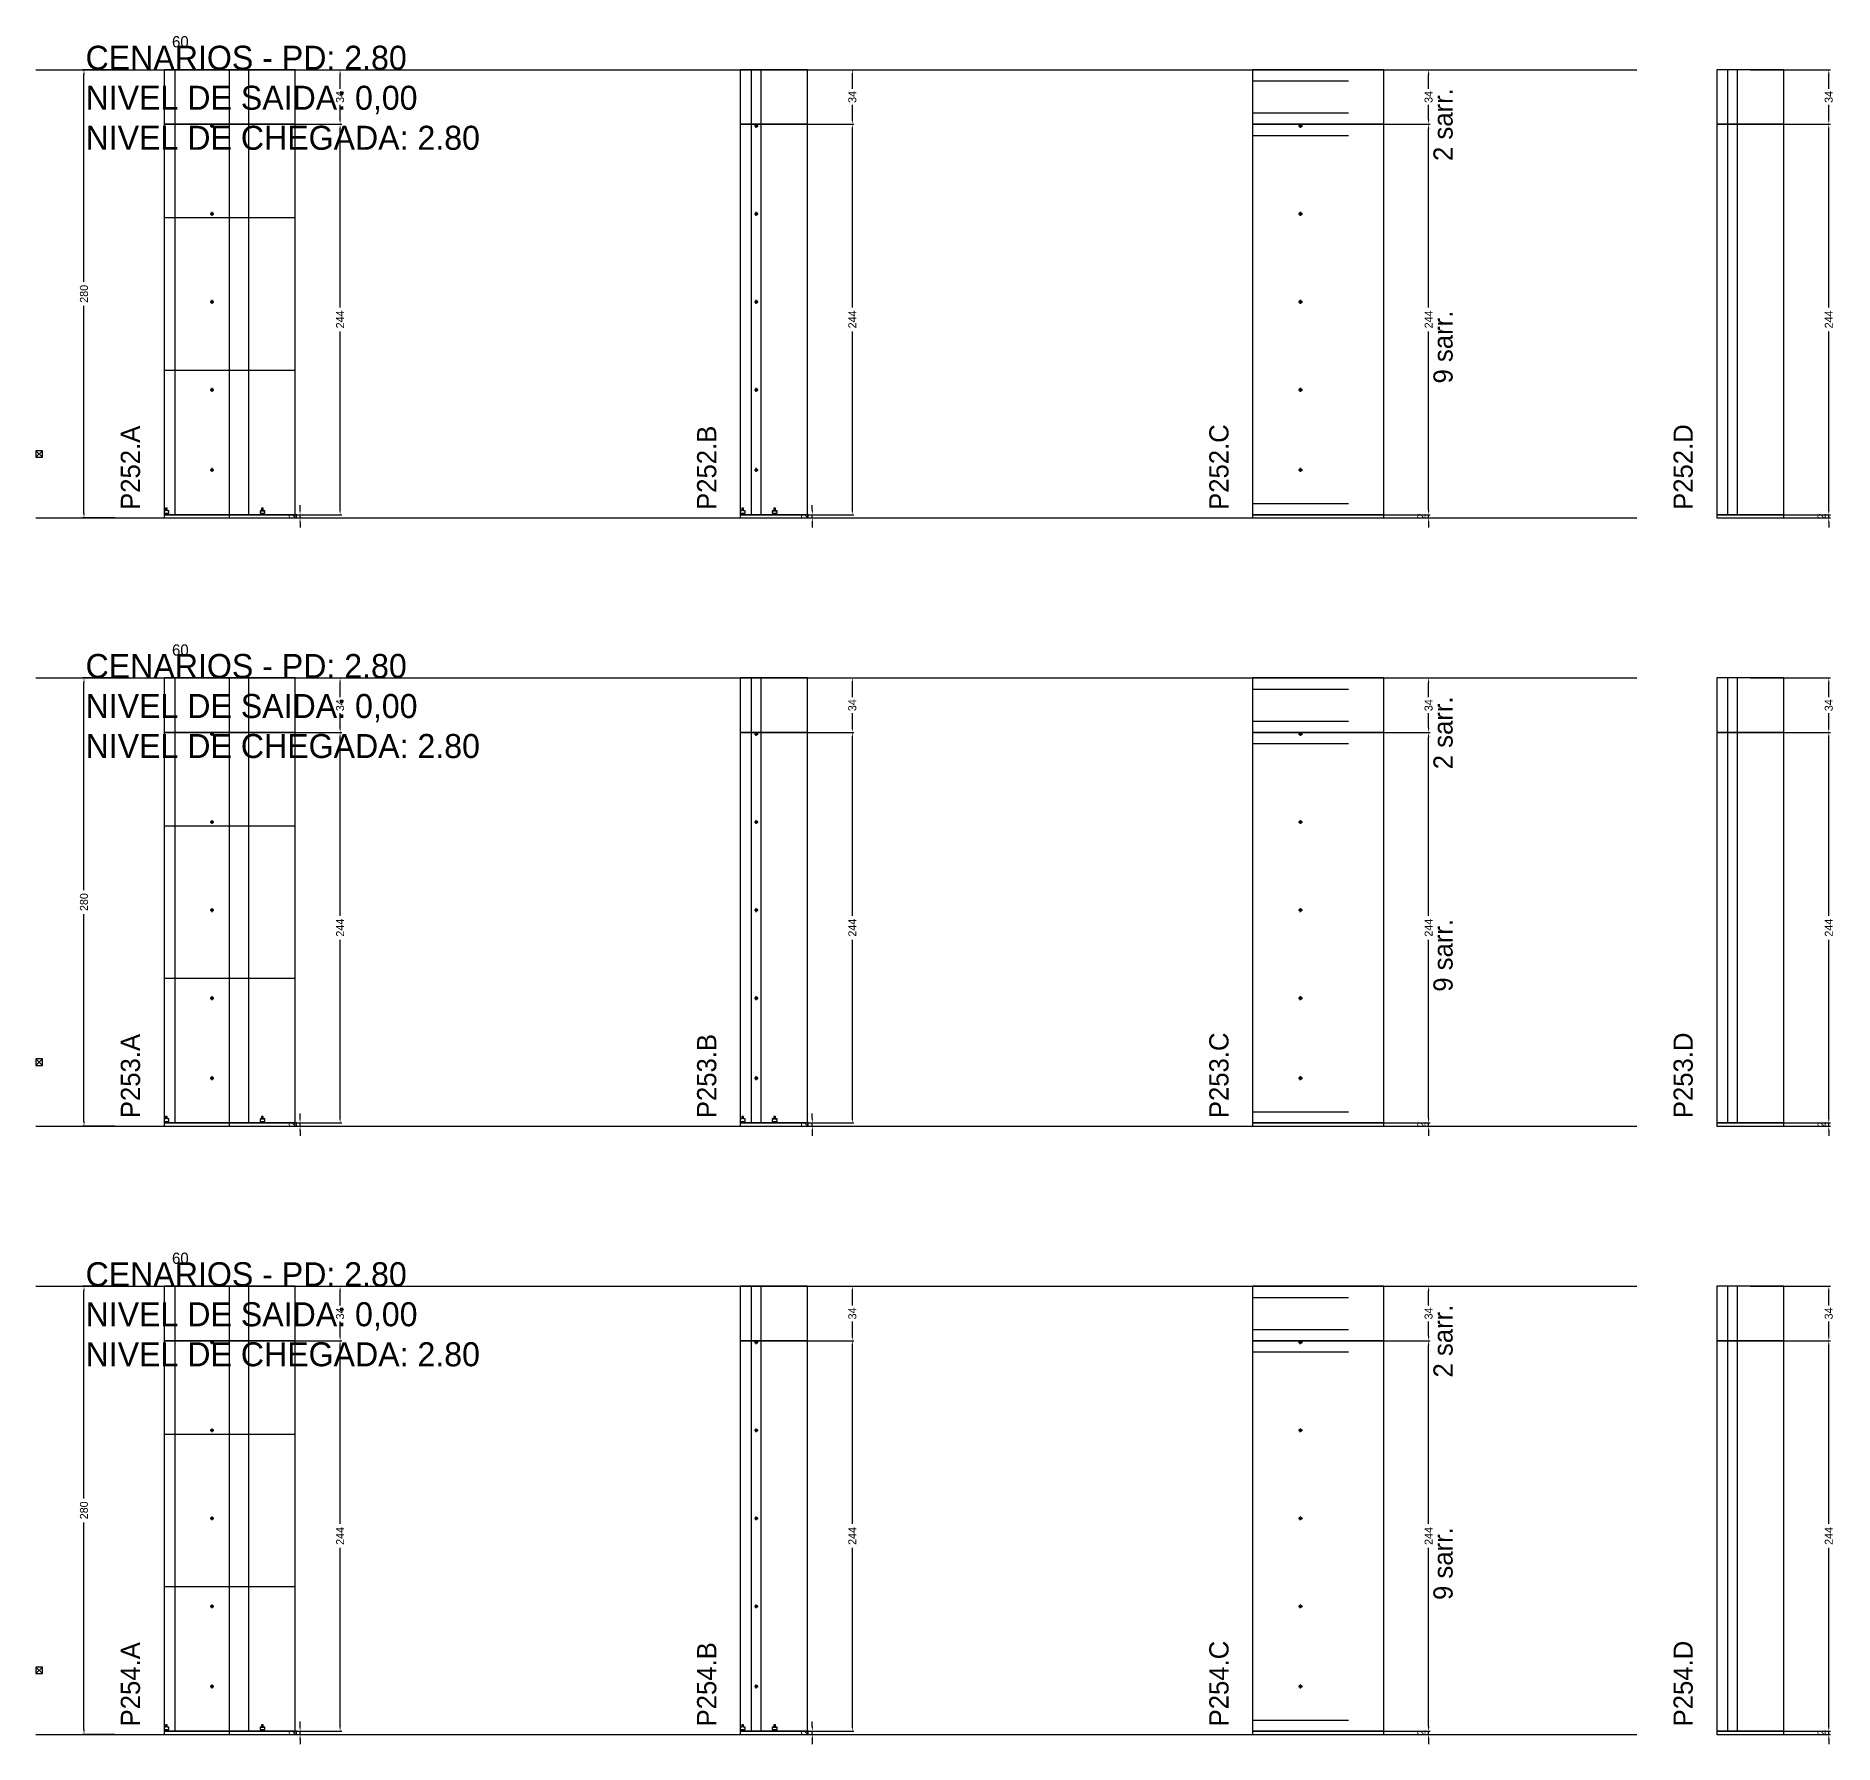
# Model space of a CAD drawing. Header units: centimetres. Extents: x -10500 to 4299, y -38766 to 295.
# Drawn here: x -7000 to -5877, y -36486 to -35419 of the extents above; entities that cross this region are included whole.
import ezdxf

# ---------------------------------------------------------------- set-up
doc = ezdxf.new("R2010")
doc.units = ezdxf.units.CM
doc.linetypes.add('DASHED', pattern=[2, -2])
for name, color, linetype in [('COTA', 241, 'Continuous'), ('COTAS FURACAO', 16, 'Continuous'), ('Madeira', 30, 'Continuous'), ('NOMENCLATURA', 7, 'Continuous'), ('Nível', 160, 'Continuous'), ('Painéis', 200, 'Continuous'), ('Perfil Metálico', 150, 'Continuous'), ('SARR_2.2x7', 40, 'Continuous'), ('texto', 7, 'Continuous')]:
    doc.layers.add(name, color=color, linetype=linetype)
doc.dimstyles.new('PAINEL-NOVA', dxfattribs={"dimtxt": 5, "dimasz": 3, "dimexe": 1, "dimexo": 1, "dimgap": 1, "dimtad": 1, "dimcen": 2.5, "dimazin": 3, "dimtfac": 1, "dimtmove": 0, "dimatfit": 3})

# ---------------------------------------------------------------- blocks, each defined once
blk = doc.blocks.new('_CLOSEDFILLED')
at = {"color": 0, "linetype": 'BYBLOCK'}
blk.add_solid([(-1, 0.16), (0, 0), (-1, -0.16)], dxfattribs=at)
blk = doc.blocks.new('*D2483')
for p, q in [((-6951, -35440), (-6971, -35440)), ((-6970, -35572.5), (-6970, -35443)), ((-6970, -35717), (-6970, -35587.5)), ((-6951, -35720), (-6971, -35720))]:
    blk.add_line(p, q)
at = {"layer": 'Defpoints'}
for p in [(-6950, -35440), (-6970, -35720), (-6950, -35720)]:
    blk.add_point(p, dxfattribs=at)
at = {"layer": 'COTA', "xscale": 3, "yscale": 3}
for p, rotation in [((-6970, -35440), 90), ((-6970, -35720), 270)]:
    blk.add_blockref('_CLOSEDFILLED', p, dxfattribs=dict(at, rotation=rotation))
at = {"layer": 'COTA', "insert": (-6970, -35580), "char_height": 5, "attachment_point": 5, "rotation": 90}
blk.add_mtext('280', dxfattribs=at)
blk = doc.blocks.new('MULDURA')
at = {"layer": 'Paineis'}
for p, q in [((0, 0), (4, 4)), ((4, 0), (0, 4))]:
    blk.add_line(p, q, dxfattribs=at)
blk.add_lwpolyline([(0, 0), (4, 0), (4, 4), (0, 4)], close=True, dxfattribs=at)
blk = doc.blocks.new('*D2485')
for p, q in [((-6859, -35474), (-6809, -35474)), ((-6810, -35588.5), (-6810, -35477)), ((-6810, -35715), (-6810, -35603.5)), ((-6859, -35718), (-6809, -35718))]:
    blk.add_line(p, q)
at = {"layer": 'Defpoints'}
for p in [(-6860, -35474), (-6860, -35718), (-6810, -35718)]:
    blk.add_point(p, dxfattribs=at)
at = {"layer": 'COTA', "xscale": 3, "yscale": 3}
for p, rotation in [((-6810, -35474), 90), ((-6810, -35718), 270)]:
    blk.add_blockref('_CLOSEDFILLED', p, dxfattribs=dict(at, rotation=rotation))
at = {"layer": 'COTA', "insert": (-6810, -35596), "char_height": 5, "attachment_point": 5, "rotation": 90}
blk.add_mtext('244', dxfattribs=at)
blk = doc.blocks.new('*D2486')
for p, q in [((-6859, -35440), (-6809, -35440)), ((-6810, -35452), (-6810, -35443)), ((-6810, -35471), (-6810, -35462)), ((-6859, -35474), (-6809, -35474))]:
    blk.add_line(p, q)
at = {"layer": 'Defpoints'}
for p in [(-6860, -35440), (-6860, -35474), (-6810, -35474)]:
    blk.add_point(p, dxfattribs=at)
at = {"layer": 'COTA', "xscale": 3, "yscale": 3}
for p, rotation in [((-6810, -35440), 90), ((-6810, -35474), 270)]:
    blk.add_blockref('_CLOSEDFILLED', p, dxfattribs=dict(at, rotation=rotation))
at = {"layer": 'COTA', "insert": (-6810, -35457), "char_height": 5, "attachment_point": 5, "rotation": 90}
blk.add_mtext('34', dxfattribs=at)
blk = doc.blocks.new('SLIPTEE')
at = {"layer": 'Paineis'}
blk.add_lwpolyline([(0, 0), (3, 0), (3, 1.5), (2, 1.5), (2, 3), (1, 3), (1, 1.5), (0, 1.5)], close=True, dxfattribs=at)
blk = doc.blocks.new('SLIPTDD')
at = {"layer": 'Paineis'}
blk.add_line((0, 1.5), (3, 1.5), dxfattribs=at)
blk.add_lwpolyline([(0, 0), (3, 0), (3, 1.5), (2, 1.5), (2, 3), (1, 3), (1, 1.5), (0, 1.5)], close=True, dxfattribs=at)
blk = doc.blocks.new('furacao')
at = {"layer": 'COTAS FURACAO'}
for p, q in [((-1.2, 0), (1.2, 0)), ((0, -1.2), (0, 1.2))]:
    blk.add_line(p, q, dxfattribs=at)
blk.add_circle((0, 0), 0.8, dxfattribs=at)
blk = doc.blocks.new('*D2488')
for p, q in [((-6539, -35474), (-6489, -35474)), ((-6490, -35588.5), (-6490, -35477)), ((-6490, -35715), (-6490, -35603.5)), ((-6539, -35718), (-6489, -35718))]:
    blk.add_line(p, q)
at = {"layer": 'Defpoints'}
for p in [(-6540, -35474), (-6540, -35718), (-6490, -35718)]:
    blk.add_point(p, dxfattribs=at)
at = {"layer": 'COTA', "xscale": 3, "yscale": 3}
for p, rotation in [((-6490, -35474), 90), ((-6490, -35718), 270)]:
    blk.add_blockref('_CLOSEDFILLED', p, dxfattribs=dict(at, rotation=rotation))
at = {"layer": 'COTA', "insert": (-6490, -35596), "char_height": 5, "attachment_point": 5, "rotation": 90}
blk.add_mtext('244', dxfattribs=at)
blk = doc.blocks.new('*D2489')
for p, q in [((-6539, -35440), (-6489, -35440)), ((-6490, -35452), (-6490, -35443)), ((-6490, -35471), (-6490, -35462)), ((-6539, -35474), (-6489, -35474))]:
    blk.add_line(p, q)
at = {"layer": 'Defpoints'}
for p in [(-6540, -35440), (-6540, -35474), (-6490, -35474)]:
    blk.add_point(p, dxfattribs=at)
at = {"layer": 'COTA', "xscale": 3, "yscale": 3}
for p, rotation in [((-6490, -35440), 90), ((-6490, -35474), 270)]:
    blk.add_blockref('_CLOSEDFILLED', p, dxfattribs=dict(at, rotation=rotation))
at = {"layer": 'COTA', "insert": (-6490, -35457), "char_height": 5, "attachment_point": 5, "rotation": 90}
blk.add_mtext('34', dxfattribs=at)
blk = doc.blocks.new('*D2491')
for p, q in [((-6179, -35474), (-6129, -35474)), ((-6130, -35588.5), (-6130, -35477)), ((-6130, -35715), (-6130, -35603.5)), ((-6179, -35718), (-6129, -35718))]:
    blk.add_line(p, q)
at = {"layer": 'Defpoints'}
for p in [(-6180, -35474), (-6180, -35718), (-6130, -35718)]:
    blk.add_point(p, dxfattribs=at)
at = {"layer": 'COTA', "xscale": 3, "yscale": 3}
for p, rotation in [((-6130, -35474), 90), ((-6130, -35718), 270)]:
    blk.add_blockref('_CLOSEDFILLED', p, dxfattribs=dict(at, rotation=rotation))
at = {"layer": 'COTA', "insert": (-6130, -35596), "char_height": 5, "attachment_point": 5, "rotation": 90}
blk.add_mtext('244', dxfattribs=at)
blk = doc.blocks.new('*D2492')
for p, q in [((-6179, -35440), (-6129, -35440)), ((-6130, -35452), (-6130, -35443)), ((-6130, -35471), (-6130, -35462)), ((-6179, -35474), (-6129, -35474))]:
    blk.add_line(p, q)
at = {"layer": 'Defpoints'}
for p in [(-6180, -35440), (-6180, -35474), (-6130, -35474)]:
    blk.add_point(p, dxfattribs=at)
at = {"layer": 'COTA', "xscale": 3, "yscale": 3}
for p, rotation in [((-6130, -35440), 90), ((-6130, -35474), 270)]:
    blk.add_blockref('_CLOSEDFILLED', p, dxfattribs=dict(at, rotation=rotation))
at = {"layer": 'COTA', "insert": (-6130, -35457), "char_height": 5, "attachment_point": 5, "rotation": 90}
blk.add_mtext('34', dxfattribs=at)
blk = doc.blocks.new('*D2494')
for p, q in [((-5929, -35474), (-5879, -35474)), ((-5880, -35588.5), (-5880, -35477)), ((-5880, -35715), (-5880, -35603.5)), ((-5929, -35718), (-5879, -35718))]:
    blk.add_line(p, q)
at = {"layer": 'Defpoints'}
for p in [(-5930, -35474), (-5930, -35718), (-5880, -35718)]:
    blk.add_point(p, dxfattribs=at)
at = {"layer": 'COTA', "xscale": 3, "yscale": 3}
for p, rotation in [((-5880, -35474), 90), ((-5880, -35718), 270)]:
    blk.add_blockref('_CLOSEDFILLED', p, dxfattribs=dict(at, rotation=rotation))
at = {"layer": 'COTA', "insert": (-5880, -35596), "char_height": 5, "attachment_point": 5, "rotation": 90}
blk.add_mtext('244', dxfattribs=at)
blk = doc.blocks.new('*D2495')
for p, q in [((-5929, -35440), (-5879, -35440)), ((-5880, -35452), (-5880, -35443)), ((-5880, -35471), (-5880, -35462)), ((-5929, -35474), (-5879, -35474))]:
    blk.add_line(p, q)
at = {"layer": 'Defpoints'}
for p in [(-5930, -35440), (-5930, -35474), (-5880, -35474)]:
    blk.add_point(p, dxfattribs=at)
at = {"layer": 'COTA', "xscale": 3, "yscale": 3}
for p, rotation in [((-5880, -35440), 90), ((-5880, -35474), 270)]:
    blk.add_blockref('_CLOSEDFILLED', p, dxfattribs=dict(at, rotation=rotation))
at = {"layer": 'COTA', "insert": (-5880, -35457), "char_height": 5, "attachment_point": 5, "rotation": 90}
blk.add_mtext('34', dxfattribs=at)
blk = doc.blocks.new('*D2509')
for p, q in [((-6951, -35820), (-6971, -35820)), ((-6970, -35952.5), (-6970, -35823)), ((-6970, -36097), (-6970, -35967.5)), ((-6951, -36100), (-6971, -36100))]:
    blk.add_line(p, q)
at = {"layer": 'Defpoints'}
for p in [(-6950, -35820), (-6970, -36100), (-6950, -36100)]:
    blk.add_point(p, dxfattribs=at)
at = {"layer": 'COTA', "xscale": 3, "yscale": 3}
for p, rotation in [((-6970, -35820), 90), ((-6970, -36100), 270)]:
    blk.add_blockref('_CLOSEDFILLED', p, dxfattribs=dict(at, rotation=rotation))
at = {"layer": 'COTA', "insert": (-6970, -35960), "char_height": 5, "attachment_point": 5, "rotation": 90}
blk.add_mtext('280', dxfattribs=at)
blk = doc.blocks.new('*D2511')
for p, q in [((-6859, -35854), (-6809, -35854)), ((-6810, -35968.5), (-6810, -35857)), ((-6810, -36095), (-6810, -35983.5)), ((-6859, -36098), (-6809, -36098))]:
    blk.add_line(p, q)
at = {"layer": 'Defpoints'}
for p in [(-6860, -35854), (-6860, -36098), (-6810, -36098)]:
    blk.add_point(p, dxfattribs=at)
at = {"layer": 'COTA', "xscale": 3, "yscale": 3}
for p, rotation in [((-6810, -35854), 90), ((-6810, -36098), 270)]:
    blk.add_blockref('_CLOSEDFILLED', p, dxfattribs=dict(at, rotation=rotation))
at = {"layer": 'COTA', "insert": (-6810, -35976), "char_height": 5, "attachment_point": 5, "rotation": 90}
blk.add_mtext('244', dxfattribs=at)
blk = doc.blocks.new('*D2512')
for p, q in [((-6859, -35820), (-6809, -35820)), ((-6810, -35832), (-6810, -35823)), ((-6810, -35851), (-6810, -35842)), ((-6859, -35854), (-6809, -35854))]:
    blk.add_line(p, q)
at = {"layer": 'Defpoints'}
for p in [(-6860, -35820), (-6860, -35854), (-6810, -35854)]:
    blk.add_point(p, dxfattribs=at)
at = {"layer": 'COTA', "xscale": 3, "yscale": 3}
for p, rotation in [((-6810, -35820), 90), ((-6810, -35854), 270)]:
    blk.add_blockref('_CLOSEDFILLED', p, dxfattribs=dict(at, rotation=rotation))
at = {"layer": 'COTA', "insert": (-6810, -35837), "char_height": 5, "attachment_point": 5, "rotation": 90}
blk.add_mtext('34', dxfattribs=at)
blk = doc.blocks.new('*D2514')
for p, q in [((-6539, -35854), (-6489, -35854)), ((-6490, -35968.5), (-6490, -35857)), ((-6490, -36095), (-6490, -35983.5)), ((-6539, -36098), (-6489, -36098))]:
    blk.add_line(p, q)
at = {"layer": 'Defpoints'}
for p in [(-6540, -35854), (-6540, -36098), (-6490, -36098)]:
    blk.add_point(p, dxfattribs=at)
at = {"layer": 'COTA', "xscale": 3, "yscale": 3}
for p, rotation in [((-6490, -35854), 90), ((-6490, -36098), 270)]:
    blk.add_blockref('_CLOSEDFILLED', p, dxfattribs=dict(at, rotation=rotation))
at = {"layer": 'COTA', "insert": (-6490, -35976), "char_height": 5, "attachment_point": 5, "rotation": 90}
blk.add_mtext('244', dxfattribs=at)
blk = doc.blocks.new('*D2515')
for p, q in [((-6539, -35820), (-6489, -35820)), ((-6490, -35832), (-6490, -35823)), ((-6490, -35851), (-6490, -35842)), ((-6539, -35854), (-6489, -35854))]:
    blk.add_line(p, q)
at = {"layer": 'Defpoints'}
for p in [(-6540, -35820), (-6540, -35854), (-6490, -35854)]:
    blk.add_point(p, dxfattribs=at)
at = {"layer": 'COTA', "xscale": 3, "yscale": 3}
for p, rotation in [((-6490, -35820), 90), ((-6490, -35854), 270)]:
    blk.add_blockref('_CLOSEDFILLED', p, dxfattribs=dict(at, rotation=rotation))
at = {"layer": 'COTA', "insert": (-6490, -35837), "char_height": 5, "attachment_point": 5, "rotation": 90}
blk.add_mtext('34', dxfattribs=at)
blk = doc.blocks.new('*D2517')
for p, q in [((-6179, -35854), (-6129, -35854)), ((-6130, -35968.5), (-6130, -35857)), ((-6130, -36095), (-6130, -35983.5)), ((-6179, -36098), (-6129, -36098))]:
    blk.add_line(p, q)
at = {"layer": 'Defpoints'}
for p in [(-6180, -35854), (-6180, -36098), (-6130, -36098)]:
    blk.add_point(p, dxfattribs=at)
at = {"layer": 'COTA', "xscale": 3, "yscale": 3}
for p, rotation in [((-6130, -35854), 90), ((-6130, -36098), 270)]:
    blk.add_blockref('_CLOSEDFILLED', p, dxfattribs=dict(at, rotation=rotation))
at = {"layer": 'COTA', "insert": (-6130, -35976), "char_height": 5, "attachment_point": 5, "rotation": 90}
blk.add_mtext('244', dxfattribs=at)
blk = doc.blocks.new('*D2518')
for p, q in [((-6179, -35820), (-6129, -35820)), ((-6130, -35832), (-6130, -35823)), ((-6130, -35851), (-6130, -35842)), ((-6179, -35854), (-6129, -35854))]:
    blk.add_line(p, q)
at = {"layer": 'Defpoints'}
for p in [(-6180, -35820), (-6180, -35854), (-6130, -35854)]:
    blk.add_point(p, dxfattribs=at)
at = {"layer": 'COTA', "xscale": 3, "yscale": 3}
for p, rotation in [((-6130, -35820), 90), ((-6130, -35854), 270)]:
    blk.add_blockref('_CLOSEDFILLED', p, dxfattribs=dict(at, rotation=rotation))
at = {"layer": 'COTA', "insert": (-6130, -35837), "char_height": 5, "attachment_point": 5, "rotation": 90}
blk.add_mtext('34', dxfattribs=at)
blk = doc.blocks.new('*D2520')
for p, q in [((-5929, -35854), (-5879, -35854)), ((-5880, -35968.5), (-5880, -35857)), ((-5880, -36095), (-5880, -35983.5)), ((-5929, -36098), (-5879, -36098))]:
    blk.add_line(p, q)
at = {"layer": 'Defpoints'}
for p in [(-5930, -35854), (-5930, -36098), (-5880, -36098)]:
    blk.add_point(p, dxfattribs=at)
at = {"layer": 'COTA', "xscale": 3, "yscale": 3}
for p, rotation in [((-5880, -35854), 90), ((-5880, -36098), 270)]:
    blk.add_blockref('_CLOSEDFILLED', p, dxfattribs=dict(at, rotation=rotation))
at = {"layer": 'COTA', "insert": (-5880, -35976), "char_height": 5, "attachment_point": 5, "rotation": 90}
blk.add_mtext('244', dxfattribs=at)
blk = doc.blocks.new('*D2521')
for p, q in [((-5929, -35820), (-5879, -35820)), ((-5880, -35832), (-5880, -35823)), ((-5880, -35851), (-5880, -35842)), ((-5929, -35854), (-5879, -35854))]:
    blk.add_line(p, q)
at = {"layer": 'Defpoints'}
for p in [(-5930, -35820), (-5930, -35854), (-5880, -35854)]:
    blk.add_point(p, dxfattribs=at)
at = {"layer": 'COTA', "xscale": 3, "yscale": 3}
for p, rotation in [((-5880, -35820), 90), ((-5880, -35854), 270)]:
    blk.add_blockref('_CLOSEDFILLED', p, dxfattribs=dict(at, rotation=rotation))
at = {"layer": 'COTA', "insert": (-5880, -35837), "char_height": 5, "attachment_point": 5, "rotation": 90}
blk.add_mtext('34', dxfattribs=at)
blk = doc.blocks.new('*D2535')
for p, q in [((-6951, -36200), (-6971, -36200)), ((-6970, -36332.5), (-6970, -36203)), ((-6970, -36477), (-6970, -36347.5)), ((-6951, -36480), (-6971, -36480))]:
    blk.add_line(p, q)
at = {"layer": 'Defpoints'}
for p in [(-6950, -36200), (-6970, -36480), (-6950, -36480)]:
    blk.add_point(p, dxfattribs=at)
at = {"layer": 'COTA', "xscale": 3, "yscale": 3}
for p, rotation in [((-6970, -36200), 90), ((-6970, -36480), 270)]:
    blk.add_blockref('_CLOSEDFILLED', p, dxfattribs=dict(at, rotation=rotation))
at = {"layer": 'COTA', "insert": (-6970, -36340), "char_height": 5, "attachment_point": 5, "rotation": 90}
blk.add_mtext('280', dxfattribs=at)
blk = doc.blocks.new('*D2537')
for p, q in [((-6859, -36234), (-6809, -36234)), ((-6810, -36348.5), (-6810, -36237)), ((-6810, -36475), (-6810, -36363.5)), ((-6859, -36478), (-6809, -36478))]:
    blk.add_line(p, q)
at = {"layer": 'Defpoints'}
for p in [(-6860, -36234), (-6860, -36478), (-6810, -36478)]:
    blk.add_point(p, dxfattribs=at)
at = {"layer": 'COTA', "xscale": 3, "yscale": 3}
for p, rotation in [((-6810, -36234), 90), ((-6810, -36478), 270)]:
    blk.add_blockref('_CLOSEDFILLED', p, dxfattribs=dict(at, rotation=rotation))
at = {"layer": 'COTA', "insert": (-6810, -36356), "char_height": 5, "attachment_point": 5, "rotation": 90}
blk.add_mtext('244', dxfattribs=at)
blk = doc.blocks.new('*D2538')
for p, q in [((-6859, -36200), (-6809, -36200)), ((-6810, -36212), (-6810, -36203)), ((-6810, -36231), (-6810, -36222)), ((-6859, -36234), (-6809, -36234))]:
    blk.add_line(p, q)
at = {"layer": 'Defpoints'}
for p in [(-6860, -36200), (-6860, -36234), (-6810, -36234)]:
    blk.add_point(p, dxfattribs=at)
at = {"layer": 'COTA', "xscale": 3, "yscale": 3}
for p, rotation in [((-6810, -36200), 90), ((-6810, -36234), 270)]:
    blk.add_blockref('_CLOSEDFILLED', p, dxfattribs=dict(at, rotation=rotation))
at = {"layer": 'COTA', "insert": (-6810, -36217), "char_height": 5, "attachment_point": 5, "rotation": 90}
blk.add_mtext('34', dxfattribs=at)
blk = doc.blocks.new('*D2540')
for p, q in [((-6539, -36234), (-6489, -36234)), ((-6490, -36348.5), (-6490, -36237)), ((-6490, -36475), (-6490, -36363.5)), ((-6539, -36478), (-6489, -36478))]:
    blk.add_line(p, q)
at = {"layer": 'Defpoints'}
for p in [(-6540, -36234), (-6540, -36478), (-6490, -36478)]:
    blk.add_point(p, dxfattribs=at)
at = {"layer": 'COTA', "xscale": 3, "yscale": 3}
for p, rotation in [((-6490, -36234), 90), ((-6490, -36478), 270)]:
    blk.add_blockref('_CLOSEDFILLED', p, dxfattribs=dict(at, rotation=rotation))
at = {"layer": 'COTA', "insert": (-6490, -36356), "char_height": 5, "attachment_point": 5, "rotation": 90}
blk.add_mtext('244', dxfattribs=at)
blk = doc.blocks.new('*D2541')
for p, q in [((-6539, -36200), (-6489, -36200)), ((-6490, -36212), (-6490, -36203)), ((-6490, -36231), (-6490, -36222)), ((-6539, -36234), (-6489, -36234))]:
    blk.add_line(p, q)
at = {"layer": 'Defpoints'}
for p in [(-6540, -36200), (-6540, -36234), (-6490, -36234)]:
    blk.add_point(p, dxfattribs=at)
at = {"layer": 'COTA', "xscale": 3, "yscale": 3}
for p, rotation in [((-6490, -36200), 90), ((-6490, -36234), 270)]:
    blk.add_blockref('_CLOSEDFILLED', p, dxfattribs=dict(at, rotation=rotation))
at = {"layer": 'COTA', "insert": (-6490, -36217), "char_height": 5, "attachment_point": 5, "rotation": 90}
blk.add_mtext('34', dxfattribs=at)
blk = doc.blocks.new('*D2543')
for p, q in [((-6179, -36234), (-6129, -36234)), ((-6130, -36348.5), (-6130, -36237)), ((-6130, -36475), (-6130, -36363.5)), ((-6179, -36478), (-6129, -36478))]:
    blk.add_line(p, q)
at = {"layer": 'Defpoints'}
for p in [(-6180, -36234), (-6180, -36478), (-6130, -36478)]:
    blk.add_point(p, dxfattribs=at)
at = {"layer": 'COTA', "xscale": 3, "yscale": 3}
for p, rotation in [((-6130, -36234), 90), ((-6130, -36478), 270)]:
    blk.add_blockref('_CLOSEDFILLED', p, dxfattribs=dict(at, rotation=rotation))
at = {"layer": 'COTA', "insert": (-6130, -36356), "char_height": 5, "attachment_point": 5, "rotation": 90}
blk.add_mtext('244', dxfattribs=at)
blk = doc.blocks.new('*D2544')
for p, q in [((-6179, -36200), (-6129, -36200)), ((-6130, -36212), (-6130, -36203)), ((-6130, -36231), (-6130, -36222)), ((-6179, -36234), (-6129, -36234))]:
    blk.add_line(p, q)
at = {"layer": 'Defpoints'}
for p in [(-6180, -36200), (-6180, -36234), (-6130, -36234)]:
    blk.add_point(p, dxfattribs=at)
at = {"layer": 'COTA', "xscale": 3, "yscale": 3}
for p, rotation in [((-6130, -36200), 90), ((-6130, -36234), 270)]:
    blk.add_blockref('_CLOSEDFILLED', p, dxfattribs=dict(at, rotation=rotation))
at = {"layer": 'COTA', "insert": (-6130, -36217), "char_height": 5, "attachment_point": 5, "rotation": 90}
blk.add_mtext('34', dxfattribs=at)
blk = doc.blocks.new('*D2546')
for p, q in [((-5929, -36234), (-5879, -36234)), ((-5880, -36348.5), (-5880, -36237)), ((-5880, -36475), (-5880, -36363.5)), ((-5929, -36478), (-5879, -36478))]:
    blk.add_line(p, q)
at = {"layer": 'Defpoints'}
for p in [(-5930, -36234), (-5930, -36478), (-5880, -36478)]:
    blk.add_point(p, dxfattribs=at)
at = {"layer": 'COTA', "xscale": 3, "yscale": 3}
for p, rotation in [((-5880, -36234), 90), ((-5880, -36478), 270)]:
    blk.add_blockref('_CLOSEDFILLED', p, dxfattribs=dict(at, rotation=rotation))
at = {"layer": 'COTA', "insert": (-5880, -36356), "char_height": 5, "attachment_point": 5, "rotation": 90}
blk.add_mtext('244', dxfattribs=at)
blk = doc.blocks.new('*D2547')
for p, q in [((-5929, -36200), (-5879, -36200)), ((-5880, -36212), (-5880, -36203)), ((-5880, -36231), (-5880, -36222)), ((-5929, -36234), (-5879, -36234))]:
    blk.add_line(p, q)
at = {"layer": 'Defpoints'}
for p in [(-5930, -36200), (-5930, -36234), (-5880, -36234)]:
    blk.add_point(p, dxfattribs=at)
at = {"layer": 'COTA', "xscale": 3, "yscale": 3}
for p, rotation in [((-5880, -36200), 90), ((-5880, -36234), 270)]:
    blk.add_blockref('_CLOSEDFILLED', p, dxfattribs=dict(at, rotation=rotation))
at = {"layer": 'COTA', "insert": (-5880, -36217), "char_height": 5, "attachment_point": 5, "rotation": 90}
blk.add_mtext('34', dxfattribs=at)

msp = doc.modelspace()

# ---------------------------------------------------------------- linework, layer by layer
at = {"layer": 'Madeira'}
for points in [[(-6920, -35532.4), (-6838, -35532.4)], [(-6920, -35627.6), (-6838, -35627.6)], [(-6920, -35912.4), (-6838, -35912.4)], [(-6920, -36007.6), (-6838, -36007.6)], [(-6920, -36292.4), (-6838, -36292.4)], [(-6920, -36387.6), (-6838, -36387.6)]]:
    msp.add_lwpolyline(points, dxfattribs=at)
at = {"layer": 'Nível', "linetype": 'DASHED'}
for points in [[(-7000, -35440), (-6000, -35440)], [(-7000, -35720), (-6000, -35720)], [(-7000, -35820), (-6000, -35820)], [(-7000, -36100), (-6000, -36100)], [(-7000, -36200), (-6000, -36200)], [(-7000, -36480), (-6000, -36480)]]:
    msp.add_lwpolyline(points, dxfattribs=at)
at = {"layer": 'Painéis'}
for points in [[(-6920, -35474), (-6838, -35474), (-6838, -35440), (-6920, -35440)], [(-6920, -35720), (-6838, -35720), (-6838, -35440), (-6920, -35440)], [(-6560, -35474), (-6518, -35474), (-6518, -35440), (-6560, -35440)], [(-6240, -35474), (-6158, -35474), (-6158, -35440), (-6240, -35440)], [(-5950, -35474), (-5908, -35474), (-5908, -35440), (-5950, -35440)], [(-6920, -35718), (-6838, -35718), (-6838, -35474), (-6920, -35474)], [(-6560, -35718), (-6518, -35718), (-6518, -35474), (-6560, -35474)], [(-6240, -35718), (-6158, -35718), (-6158, -35474), (-6240, -35474)], [(-5950, -35718), (-5908, -35718), (-5908, -35474), (-5950, -35474)], [(-6920, -35720), (-6838, -35720), (-6838, -35718), (-6920, -35718)], [(-6560, -35720), (-6518, -35720), (-6518, -35718), (-6560, -35718)], [(-6240, -35720), (-6158, -35720), (-6158, -35718), (-6240, -35718)], [(-5950, -35720), (-5908, -35720), (-5908, -35718), (-5950, -35718)], [(-6920, -35854), (-6838, -35854), (-6838, -35820), (-6920, -35820)], [(-6920, -36100), (-6838, -36100), (-6838, -35820), (-6920, -35820)], [(-6560, -35854), (-6518, -35854), (-6518, -35820), (-6560, -35820)], [(-6240, -35854), (-6158, -35854), (-6158, -35820), (-6240, -35820)], [(-5950, -35854), (-5908, -35854), (-5908, -35820), (-5950, -35820)], [(-6920, -36098), (-6838, -36098), (-6838, -35854), (-6920, -35854)], [(-6560, -36098), (-6518, -36098), (-6518, -35854), (-6560, -35854)], [(-6240, -36098), (-6158, -36098), (-6158, -35854), (-6240, -35854)], [(-5950, -36098), (-5908, -36098), (-5908, -35854), (-5950, -35854)], [(-6920, -36100), (-6838, -36100), (-6838, -36098), (-6920, -36098)], [(-6560, -36100), (-6518, -36100), (-6518, -36098), (-6560, -36098)], [(-6240, -36100), (-6158, -36100), (-6158, -36098), (-6240, -36098)], [(-5950, -36100), (-5908, -36100), (-5908, -36098), (-5950, -36098)], [(-6920, -36234), (-6838, -36234), (-6838, -36200), (-6920, -36200)], [(-6920, -36480), (-6838, -36480), (-6838, -36200), (-6920, -36200)], [(-6560, -36234), (-6518, -36234), (-6518, -36200), (-6560, -36200)], [(-6240, -36234), (-6158, -36234), (-6158, -36200), (-6240, -36200)], [(-5950, -36234), (-5908, -36234), (-5908, -36200), (-5950, -36200)], [(-6920, -36478), (-6838, -36478), (-6838, -36234), (-6920, -36234)], [(-6560, -36478), (-6518, -36478), (-6518, -36234), (-6560, -36234)], [(-6240, -36478), (-6158, -36478), (-6158, -36234), (-6240, -36234)], [(-5950, -36478), (-5908, -36478), (-5908, -36234), (-5950, -36234)], [(-6920, -36480), (-6838, -36480), (-6838, -36478), (-6920, -36478)], [(-6560, -36480), (-6518, -36480), (-6518, -36478), (-6560, -36478)], [(-6240, -36480), (-6158, -36480), (-6158, -36478), (-6240, -36478)], [(-5950, -36480), (-5908, -36480), (-5908, -36478), (-5950, -36478)]]:
    msp.add_lwpolyline(points, close=True, dxfattribs=at)
at = {"layer": 'Perfil Metálico'}
for p, q in [((-6879, -35720), (-6879, -35440)), ((-6879, -36100), (-6879, -35820)), ((-6879, -36480), (-6879, -36200))]:
    msp.add_line(p, q, dxfattribs=at)
at = {"layer": 'SARR_2.2x7'}
for points in [[(-6913, -35474), (-6913, -35440)], [(-6867, -35474), (-6867, -35440)], [(-6553, -35474), (-6553, -35440)], [(-6547, -35474), (-6547, -35440)], [(-6240, -35447), (-6180, -35447)], [(-5943, -35474), (-5943, -35440)], [(-5937, -35474), (-5937, -35440)], [(-6240, -35467), (-6180, -35467)], [(-6240, -35481), (-6180, -35481)], [(-6240, -35711), (-6180, -35711)], [(-6913, -35854), (-6913, -35820)], [(-6867, -35854), (-6867, -35820)], [(-6553, -35854), (-6553, -35820)], [(-6547, -35854), (-6547, -35820)], [(-5943, -35854), (-5943, -35820)], [(-5937, -35854), (-5937, -35820)], [(-6240, -35827), (-6180, -35827)], [(-6240, -35847), (-6180, -35847)], [(-6240, -35861), (-6180, -35861)], [(-6240, -36091), (-6180, -36091)], [(-6913, -36234), (-6913, -36200)], [(-6867, -36234), (-6867, -36200)], [(-6553, -36234), (-6553, -36200)], [(-6547, -36234), (-6547, -36200)], [(-5943, -36234), (-5943, -36200)], [(-5937, -36234), (-5937, -36200)], [(-6240, -36207), (-6180, -36207)], [(-6240, -36227), (-6180, -36227)], [(-6240, -36241), (-6180, -36241)], [(-6240, -36471), (-6180, -36471)]]:
    msp.add_lwpolyline(points, dxfattribs=at)
at = {"layer": 'SARR_2.2x7', "linetype": 'DASHED'}
for points in [[(-6913, -35718), (-6913, -35474)], [(-6867, -35718), (-6867, -35474)], [(-6553, -35718), (-6553, -35474)], [(-6547, -35718), (-6547, -35474)], [(-5943, -35718), (-5943, -35474)], [(-5937, -35718), (-5937, -35474)], [(-6913, -36098), (-6913, -35854)], [(-6867, -36098), (-6867, -35854)], [(-6553, -36098), (-6553, -35854)], [(-6547, -36098), (-6547, -35854)], [(-5943, -36098), (-5943, -35854)], [(-5937, -36098), (-5937, -35854)], [(-6913, -36478), (-6913, -36234)], [(-6867, -36478), (-6867, -36234)], [(-6553, -36478), (-6553, -36234)], [(-6547, -36478), (-6547, -36234)], [(-5943, -36478), (-5943, -36234)], [(-5937, -36478), (-5937, -36234)]]:
    msp.add_lwpolyline(points, dxfattribs=at)

# ---------------------------------------------------------------- block references
at = {"layer": 'COTA'}
for name, p in [('furacao', (-6890, -35475)), ('furacao', (-6550, -35475)), ('furacao', (-6210, -35475)), ('furacao', (-6890, -35530)), ('furacao', (-6550, -35530)), ('furacao', (-6210, -35530)), ('furacao', (-6890, -35585)), ('furacao', (-6550, -35585)), ('furacao', (-6210, -35585)), ('furacao', (-6890, -35640)), ('furacao', (-6550, -35640)), ('furacao', (-6210, -35640)), ('MULDURA', (-7000, -35682)), ('furacao', (-6890, -35690)), ('furacao', (-6550, -35690)), ('furacao', (-6210, -35690)), ('SLIPTEE', (-6920, -35717)), ('SLIPTDD', (-6860, -35717)), ('SLIPTEE', (-6560, -35717)), ('SLIPTDD', (-6540, -35717)), ('furacao', (-6890, -35855)), ('furacao', (-6550, -35855)), ('furacao', (-6210, -35855)), ('furacao', (-6890, -35910)), ('furacao', (-6550, -35910)), ('furacao', (-6210, -35910)), ('furacao', (-6890, -35965)), ('furacao', (-6550, -35965)), ('furacao', (-6210, -35965)), ('furacao', (-6890, -36020)), ('furacao', (-6550, -36020)), ('furacao', (-6210, -36020)), ('MULDURA', (-7000, -36062)), ('furacao', (-6890, -36070)), ('furacao', (-6550, -36070)), ('furacao', (-6210, -36070)), ('SLIPTEE', (-6920, -36097)), ('SLIPTDD', (-6860, -36097)), ('SLIPTEE', (-6560, -36097)), ('SLIPTDD', (-6540, -36097)), ('furacao', (-6890, -36235)), ('furacao', (-6550, -36235)), ('furacao', (-6210, -36235)), ('furacao', (-6890, -36290)), ('furacao', (-6550, -36290)), ('furacao', (-6210, -36290)), ('furacao', (-6890, -36345)), ('furacao', (-6550, -36345)), ('furacao', (-6210, -36345)), ('furacao', (-6890, -36400)), ('furacao', (-6550, -36400)), ('furacao', (-6210, -36400)), ('MULDURA', (-7000, -36442)), ('furacao', (-6890, -36450)), ('furacao', (-6550, -36450)), ('furacao', (-6210, -36450)), ('SLIPTEE', (-6920, -36477)), ('SLIPTDD', (-6860, -36477)), ('SLIPTEE', (-6560, -36477)), ('SLIPTDD', (-6540, -36477))]:
    msp.add_blockref(name, p, dxfattribs=at)

# ---------------------------------------------------------------- texts
at = {"layer": 'NOMENCLATURA'}
for s, p in [('CENARIOS - PD: 2.80', (-6969, -35440)), ('NIVEL DE SAIDA: 0,00', (-6969, -35465)), ('NIVEL DE CHEGADA: 2.80', (-6969, -35490)), ('CENARIOS - PD: 2.80', (-6969, -35820)), ('NIVEL DE SAIDA: 0,00', (-6969, -35845)), ('NIVEL DE CHEGADA: 2.80', (-6969, -35870)), ('CENARIOS - PD: 2.80', (-6969, -36200)), ('NIVEL DE SAIDA: 0,00', (-6969, -36225)), ('NIVEL DE CHEGADA: 2.80', (-6969, -36250))]:
    msp.add_text(s, height=15, dxfattribs=at).set_placement(p)
for s, p in [('2 sarr.', (-6115, -35497)), ('9 sarr.', (-6115, -35636)), ('P252.A', (-6935, -35715)), ('P252.B', (-6575, -35715)), ('P252.C', (-6255, -35715)), ('P252.D', (-5965, -35715)), ('2 sarr.', (-6115, -35877)), ('9 sarr.', (-6115, -36016)), ('P253.A', (-6935, -36095)), ('P253.B', (-6575, -36095)), ('P253.C', (-6255, -36095)), ('P253.D', (-5965, -36095)), ('2 sarr.', (-6115, -36257)), ('9 sarr.', (-6115, -36396)), ('P254.A', (-6935, -36475)), ('P254.B', (-6575, -36475)), ('P254.C', (-6255, -36475)), ('P254.D', (-5965, -36475))]:
    msp.add_text(s, height=12, rotation=90, dxfattribs=at).set_placement(p)
at = {"layer": 'texto'}
for p in [(-6915, -35426), (-6915, -35806), (-6915, -36186)]:
    msp.add_text('60', height=7, dxfattribs=at).set_placement(p)

# ---------------------------------------------------------------- dimensions: what is measured, and where the dimension line sits
at = {"layer": 'COTA'}
for base, p1, p2, picture, middle in [((-6970, -35720), (-6950, -35720), (-6950, -35440), '*D2483', (-6970, -35580)), ((-6810, -35474), (-6860, -35474), (-6860, -35440), '*D2486', (-6810, -35457)), ((-6490, -35474), (-6540, -35474), (-6540, -35440), '*D2489', (-6490, -35457)), ((-6130, -35474), (-6180, -35474), (-6180, -35440), '*D2492', (-6130, -35457)), ((-5880, -35474), (-5930, -35474), (-5930, -35440), '*D2495', (-5880, -35457)), ((-6810, -35718), (-6860, -35718), (-6860, -35474), '*D2485', (-6810, -35596)), ((-6490, -35718), (-6540, -35718), (-6540, -35474), '*D2488', (-6490, -35596)), ((-6130, -35718), (-6180, -35718), (-6180, -35474), '*D2491', (-6130, -35596)), ((-5880, -35718), (-5930, -35718), (-5930, -35474), '*D2494', (-5880, -35596)), ((-6970, -36100), (-6950, -36100), (-6950, -35820), '*D2509', (-6970, -35960)), ((-6810, -35854), (-6860, -35854), (-6860, -35820), '*D2512', (-6810, -35837)), ((-6490, -35854), (-6540, -35854), (-6540, -35820), '*D2515', (-6490, -35837)), ((-6130, -35854), (-6180, -35854), (-6180, -35820), '*D2518', (-6130, -35837)), ((-5880, -35854), (-5930, -35854), (-5930, -35820), '*D2521', (-5880, -35837)), ((-6810, -36098), (-6860, -36098), (-6860, -35854), '*D2511', (-6810, -35976)), ((-6490, -36098), (-6540, -36098), (-6540, -35854), '*D2514', (-6490, -35976)), ((-6130, -36098), (-6180, -36098), (-6180, -35854), '*D2517', (-6130, -35976)), ((-5880, -36098), (-5930, -36098), (-5930, -35854), '*D2520', (-5880, -35976)), ((-6970, -36480), (-6950, -36480), (-6950, -36200), '*D2535', (-6970, -36340)), ((-6810, -36234), (-6860, -36234), (-6860, -36200), '*D2538', (-6810, -36217)), ((-6490, -36234), (-6540, -36234), (-6540, -36200), '*D2541', (-6490, -36217)), ((-6130, -36234), (-6180, -36234), (-6180, -36200), '*D2544', (-6130, -36217)), ((-5880, -36234), (-5930, -36234), (-5930, -36200), '*D2547', (-5880, -36217)), ((-6810, -36478), (-6860, -36478), (-6860, -36234), '*D2537', (-6810, -36356)), ((-6490, -36478), (-6540, -36478), (-6540, -36234), '*D2540', (-6490, -36356)), ((-6130, -36478), (-6180, -36478), (-6180, -36234), '*D2543', (-6130, -36356)), ((-5880, -36478), (-5930, -36478), (-5930, -36234), '*D2546', (-5880, -36356))]:
    dim = msp.add_linear_dim(base=base, p1=p1, p2=p2, angle=90, dimstyle='PAINEL-NOVA', dxfattribs=at)
    dim.commit()
    dim.dimension.update_dxf_attribs({"geometry": picture, "text_midpoint": middle})
for base, p1, p2 in [((-6835, -35720), (-6860, -35720), (-6860, -35718)), ((-6515, -35720), (-6540, -35720), (-6540, -35718)), ((-6130, -35720), (-6180, -35720), (-6180, -35718)), ((-5880, -35720), (-5930, -35720), (-5930, -35718)), ((-6835, -36100), (-6860, -36100), (-6860, -36098)), ((-6515, -36100), (-6540, -36100), (-6540, -36098)), ((-6130, -36100), (-6180, -36100), (-6180, -36098)), ((-5880, -36100), (-5930, -36100), (-5930, -36098)), ((-6835, -36480), (-6860, -36480), (-6860, -36478)), ((-6515, -36480), (-6540, -36480), (-6540, -36478)), ((-6130, -36480), (-6180, -36480), (-6180, -36478)), ((-5880, -36480), (-5930, -36480), (-5930, -36478))]:
    msp.add_linear_dim(base=base, p1=p1, p2=p2, angle=90, dimstyle='PAINEL-NOVA', dxfattribs=at).render()

doc.saveas('drawing.dxf')
